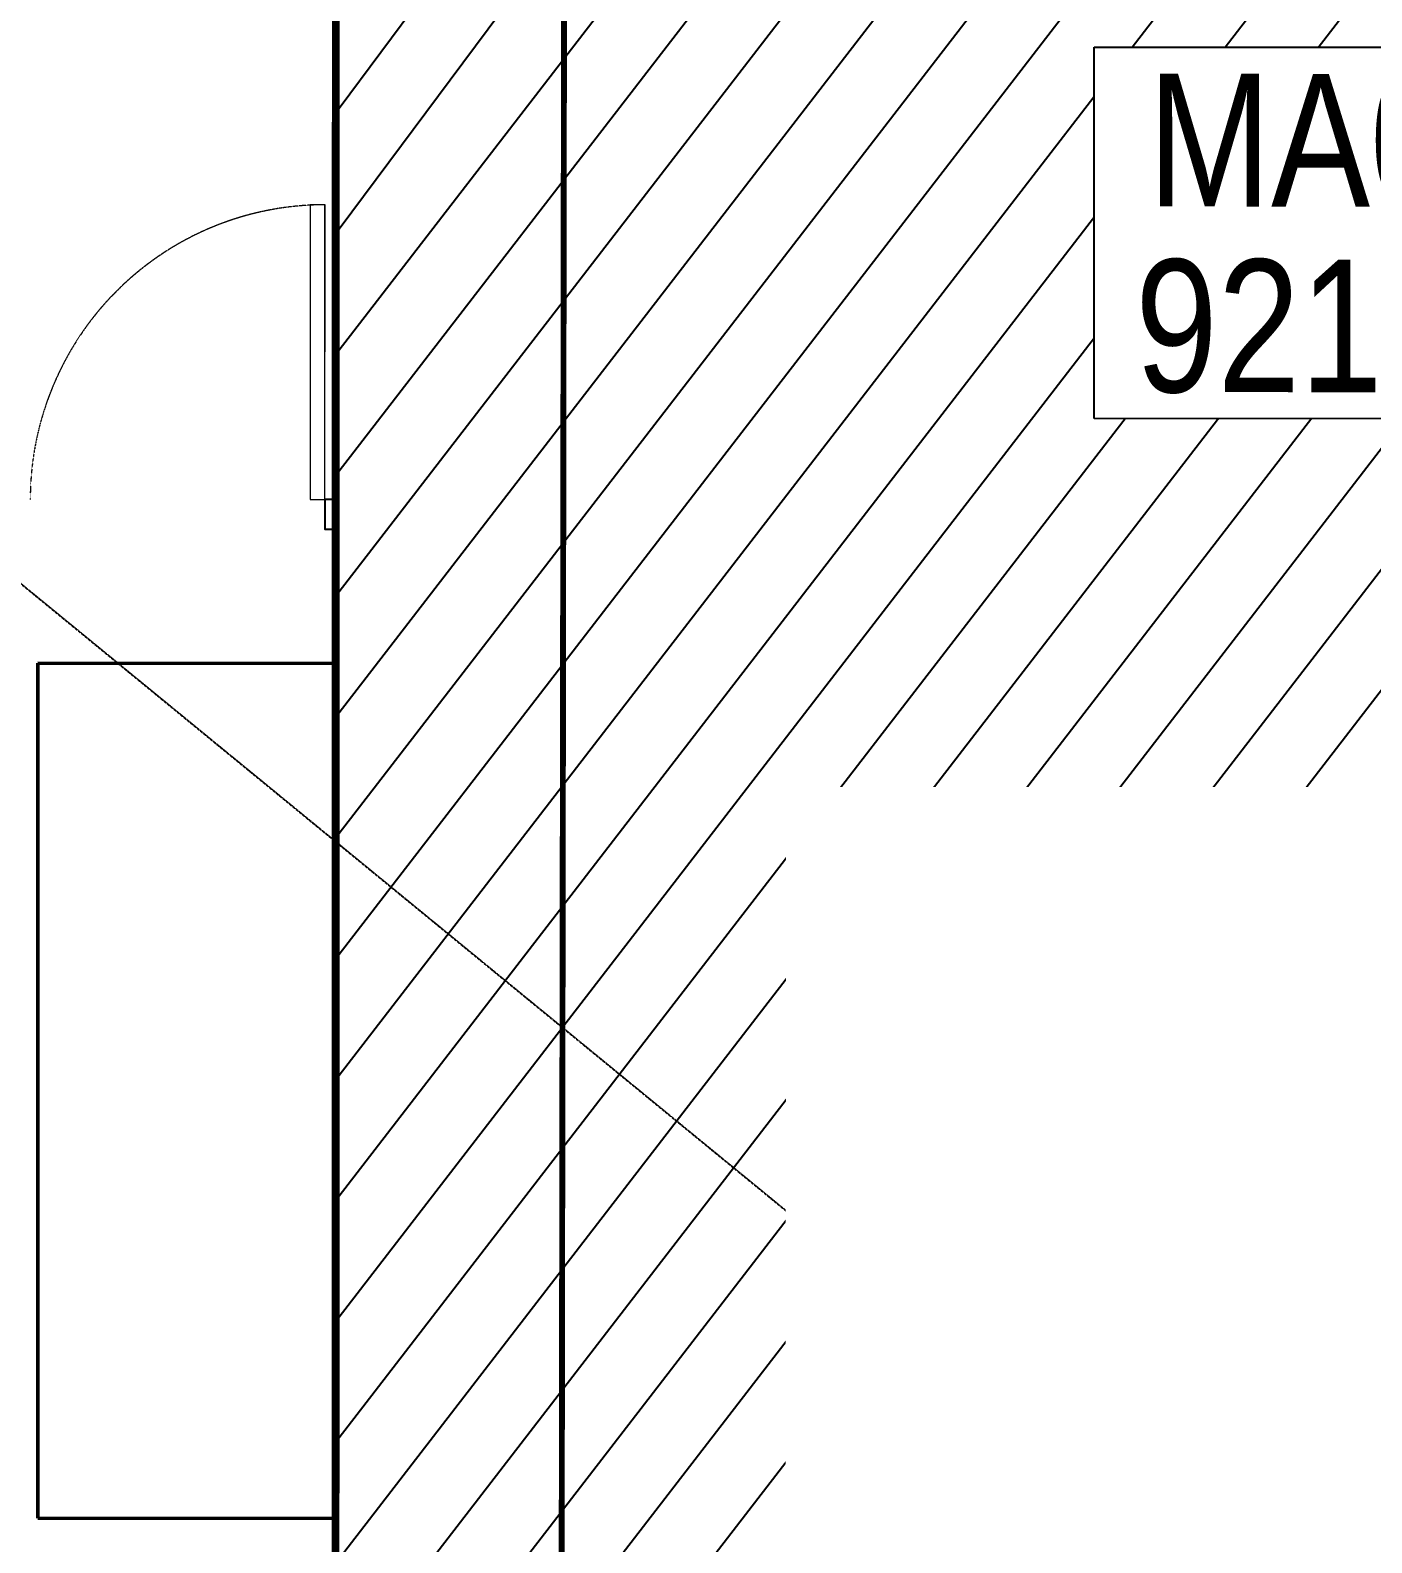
# Model space of a CAD drawing. Header units: centimetres. Extents: x -6122352 to 7132207, y -1694241 to 1947892.
# Drawn here: x 136918 to 141470, y -125410 to -120280 of the extents above; entities that cross this region are included whole.
import ezdxf

# ---------------------------------------------------------------- set-up
doc = ezdxf.new("R2010")
doc.units = ezdxf.units.CM
doc.header["$MEASUREMENT"] = 0
for name, pattern in [('2. HG-ST XR COL 3A (5V 7V 9V 11V - GF (4M & 5D-E)$0$HIDDEN', [0.375, 0.25, -0.125]), ('23585-XR-AR-END-GROUND FLOOR$0$XR-END-GROUND FLOOR PLAN$0$HIDDEN2', [0.1875, 0.125, -0.0625]), ('DASHED2', [0.375, 0.25, -0.125]), ('XR-AR-END-SETTING OUT PLAN$0$23261-XR-AR-SI-GF$0$HIDDEN', [0.375, 0.25, -0.125]), ('XR-AR-END-SETTING OUT PLAN$0$23585-XR-AR-END-GROUND FLOOR$0$23261-XR-AR-SI-GF$0$HIDDEN', [0.375, 0.25, -0.125]), ('XR-AR-END-SETTING OUT PLAN$0$23585-XR-AR-END-GROUND FLOOR$0$945-4P-1-101-GROUND FLOOR PLAN$0$XR-MIDDLE-GROUND FLOOR PLAN$0$HIDDEN2', [0.1875, 0.125, -0.0625]), ('XR-AR-END-SETTING OUT PLAN$0$23585-XR-AR-END-GROUND FLOOR$0$XR-END-GROUND FLOOR PLAN$0$HIDDEN2', [0.1875, 0.125, -0.0625]), ('XR-AR-END-SETTING OUT PLAN$0$23585-XR-AR-END-GROUND FLOOR$0$XR-END-GROUND FLOOR PLAN$0$xf_6a1$0$DASHED', [0.75, 0.5, -0.25])]:
    doc.linetypes.add(name, pattern=pattern)
for name, color, linetype in [('00-MI-DIM', 7, 'Continuous'), ('23585-XR-AR-BOUNDARY WALLS AND SETBACKS$0$setback', 7, 'XR-AR-END-SETTING OUT PLAN$0$23261-XR-AR-SI-GF$0$HIDDEN'), ('@MI-REF LAYER', 7, 'Continuous'), ('B_TH_8', 7, 'Continuous'), ('XR-AR-END-SETTING OUT PLAN$0$23585-XR-AR-END-GROUND FLOOR$0$A-Flor-Strs', 1, 'Continuous')]:
    doc.layers.add(name, color=color, linetype=linetype)
doc.layers.add('08-Compound Wall-3', color=5, linetype='Continuous', lineweight=25, true_color=0x0000ff)
for name, color, linetype, lineweight in [('23585-XR-AR-END-GROUND FLOOR$0$A-LOVR-PLAN', 251, 'Continuous', 9), ('@ Foundations', 4, 'DASHED2', 50), ('A-ANNO-TEXT', 3, 'Continuous', 25), ('XR-AR-END-SETTING OUT PLAN$0$23585-XR-AR-END-GROUND FLOOR$0$A-DOOR-FULL', 1, 'Continuous', 9), ('XR-AR-END-SETTING OUT PLAN$0$23585-XR-AR-END-GROUND FLOOR$0$A-EQUP-KITN-PLAN', 202, 'Continuous', 9), ('XR-AR-END-SETTING OUT PLAN$0$23585-XR-AR-END-GROUND FLOOR$0$A-FLOR-OVHD', 9, 'XR-AR-END-SETTING OUT PLAN$0$23585-XR-AR-END-GROUND FLOOR$0$23261-XR-AR-SI-GF$0$HIDDEN', 15), ('XR-AR-END-SETTING OUT PLAN$0$23585-XR-AR-END-GROUND FLOOR$0$A-GLAZ-SILL', 8, 'Continuous', 5), ('XR-AR-END-SETTING OUT PLAN$0$23585-XR-AR-END-GROUND FLOOR$0$A-GLAZ-WNDO', 232, 'Continuous', 9), ('XR-AR-END-SETTING OUT PLAN$0$23585-XR-AR-END-GROUND FLOOR$0$A-LOVR-PLAN', 111, 'Continuous', 9), ('XR-AR-END-SETTING OUT PLAN$0$23585-XR-AR-END-GROUND FLOOR$0$A-WALL', 7, 'Continuous', 30), ('XR-AR-END-SETTING OUT PLAN$0$23585-XR-AR-END-GROUND FLOOR$0$S-COLS', 51, 'Continuous', 40), ('XR-AR-END-SETTING OUT PLAN$0$23585-XR-AR-END-GROUND FLOOR$0$S-COLS-PATT', 8, 'Continuous', 5)]:
    doc.layers.add(name, color=color, linetype=linetype, lineweight=lineweight)
doc.styles.get("Standard").update_dxf_attribs({"font": 'arial.ttf'})
doc.styles.add('Xref group 33-41$0$Overall SOP Plan$0$LAC-609-NG10-1-XREF-GRID-125SC$0$GRID-DIM-NO', font='arial.ttf', dxfattribs={"width": 0.8})
doc.dimstyles.new('LEADER', dxfattribs={"dimtxt": 0.18, "dimasz": 0.25, "dimexe": 0.18, "dimexo": 0.0625, "dimgap": 0.09, "dimtad": 0, "dimtih": 1, "dimtoh": 1, "dimdec": 4, "dimzin": 0, "dimdsep": 46, "dimtxsty": 'Standard', "dimblk": 'DOT', "dimcen": 0.09, "dimadec": 0, "dimazin": 0, "dimtfac": 1, "dimtdec": 4, "dimtofl": 0, "dimtmove": 0, "dimatfit": 3, "dimldrblk": 'DOT', "dimfxl": 1, "dimtolj": 1, "dimtzin": 0, "dimarcsym": 0})

# ---------------------------------------------------------------- blocks, each defined once
blk = doc.blocks.new('23585-XR-AR-BOUNDARY WALLS AND SETBACKS')
at = {"layer": '23585-XR-AR-BOUNDARY WALLS AND SETBACKS$0$setback', "ltscale": 40, "const_width": 0.05}
blk.add_lwpolyline([(496622.2089072186, 2768954.585300844), (496607.8314875885, 2768967.758914647), (496603.6765869833, 2768963.224389371), (496599.6231525759, 2768958.800751822), (496595.5697982174, 2768954.377001632), (496591.5163982162, 2768949.953201632), (496587.4629982173, 2768945.529401632), (496583.4095982172, 2768941.105601632), (496579.3561982168, 2768936.681801632), (496575.3025484073, 2768932.257947273), (496571.2491525767, 2768927.834351821), (496567.0930137162, 2768923.298279969), (496581.4700765952, 2768910.12437026), (496585.6265524817, 2768914.66065092), (496589.6799508891, 2768919.084449183), (496593.73335089, 2768923.508249182), (496597.7867508893, 2768927.932049183), (496601.8401508902, 2768932.355849182), (496605.8937747513, 2768936.779475226), (496609.94715089, 2768941.203249183), (496614.0005508893, 2768945.627049183), (496618.0539508902, 2768950.050849183)], close=True, dxfattribs=at)
blk = doc.blocks.new('A$C9d9485f6')
at = {"layer": 'A-ANNO-TEXT', "rotation": 312.4881850805905}
blk.add_blockref('23585-XR-AR-BOUNDARY WALLS AND SETBACKS', (-2377088.534775567, -1504219.252137818), dxfattribs=at)
blk = doc.blocks.new('_Dot')
at = {"color": 0, "linetype": 'ByBlock', "lineweight": -2}
blk.add_line((-0.5, 0), (-1, 0), dxfattribs=at)
at = {"color": 0, "linetype": 'ByBlock', "const_width": 0.5}
blk.add_lwpolyline([(-0.25, 0, 1), (0.25, 0, 1)], format="xyb", close=True, dxfattribs=at)
blk = doc.blocks.new('XR-AR-END-SETTING OUT PLAN$0$23585-XR-AR-END-GROUND FLOOR$0$XR-END-GROUND FLOOR PLAN$0$A$C69996ABC')
at = {"layer": 'XR-AR-END-SETTING OUT PLAN$0$23585-XR-AR-END-GROUND FLOOR$0$A-GLAZ-SILL'}
blk.add_line((0.2499999770720933, 0.9999993968456202), (0.249999977072207, 0.0999993968456252), dxfattribs=at)
at = {"layer": 'XR-AR-END-SETTING OUT PLAN$0$23585-XR-AR-END-GROUND FLOOR$0$A-GLAZ-WNDO'}
for p, q in [((-2.292778056300904e-08, 0.9999993968456202), (-2.292778056300904e-08, 0.9499993968456231)), ((0.2499999770720933, 0.9999993968456202), (-2.292778056300904e-08, 0.9999993968456202)), ((0.1499999770722127, 0.9499993968456231), (0.1499999770722127, 0.9999993968456202)), ((0.1499999770722109, 0.999999396845622), (0.1499999770722127, 0.09999939684562342)), ((-2.292778056300904e-08, 0.9499993968456231), (0.1499999770722127, 0.9499993968456231)), ((-2.292778056300904e-08, 0.9499993968456231), (-2.292778056300904e-08, 0.1499993968456224)), ((0.1499999770722127, 0.1499993968456224), (-2.292778056300904e-08, 0.1499993968456224)), ((-2.292787470992153e-08, 0.09999939684561099), (-2.292787470992153e-08, 0.1499993968456099)), ((0.1499999770722127, 0.0999993968456252), (0.1499999770722127, 0.1499993968456224)), ((0.249999977072207, 0.0999993968456252), (-2.292778056300904e-08, 0.0999993968456252))]:
    blk.add_line(p, q, dxfattribs=at)
blk.add_lwpolyline([(-2.292779299750691e-08, 0.9499993968456231), (-2.292779299750691e-08, 0.1499993968456224), (0.04999997707220416, 0.1499993968456224), (0.04999997707220416, 0.9499993968456231)], close=True, dxfattribs=at)
blk.add_lwpolyline([(0.04999997707215442, 0.0999993968456181), (-2.292784451185526e-08, 0.0999993968456181)], dxfattribs=at)
blk = doc.blocks.new('*U35')
for points in [[(91, -5.684341886080801e-14), (41, -5.684341886080801e-14), (41, 1021), (91, 1021)], [(0, 0), (38, -5.684341886080801e-14), (38, -50), (50, -50), (50, -249.999999999997), (0, -249.999999999997)], [(1100, 2.842170943040401e-14), (1062, -2.842170943040401e-14), (1062, -49.99999999999997), (1050, -49.99999999999997), (1050, -249.999999999997), (1100, -249.999999999997)]]:
    blk.add_lwpolyline(points, close=True)
at = {"color": 8, "linetype": 'XR-AR-END-SETTING OUT PLAN$0$23585-XR-AR-END-GROUND FLOOR$0$XR-END-GROUND FLOOR PLAN$0$HIDDEN2'}
blk.add_arc((41, -5.684341886080801e-14), 1021, 1.594950045944486e-15, 90, dxfattribs=at)
at = {"layer": 'XR-AR-END-SETTING OUT PLAN$0$23585-XR-AR-END-GROUND FLOOR$0$A-GLAZ-SILL', "linetype": 'XR-AR-END-SETTING OUT PLAN$0$23585-XR-AR-END-GROUND FLOOR$0$945-4P-1-101-GROUND FLOOR PLAN$0$XR-MIDDLE-GROUND FLOOR PLAN$0$HIDDEN2', "ltscale": 3}
blk.add_lwpolyline([(0, 0), (1100, 0), (1100, -249.999999999997), (0, -249.999999999997)], close=True, dxfattribs=at)
blk = doc.blocks.new('*U37')
for points in [[(91, -5.684341886080801e-14), (41, -5.684341886080801e-14), (41, 1021), (91, 1021)], [(0, 0), (38, -5.684341886080801e-14), (38, -50), (50, -50), (50, -109.9999999801787), (0, -109.9999999801787)], [(1100, 2.842170943040401e-14), (1062, -2.842170943040401e-14), (1062, -49.99999999999997), (1050, -49.99999999999997), (1050, -109.9999999801786), (1100, -109.9999999801786)]]:
    blk.add_lwpolyline(points, close=True)
at = {"color": 8, "linetype": 'XR-AR-END-SETTING OUT PLAN$0$23585-XR-AR-END-GROUND FLOOR$0$XR-END-GROUND FLOOR PLAN$0$HIDDEN2'}
blk.add_arc((41, -5.684341886080801e-14), 1021, 1.594950045944486e-15, 90, dxfattribs=at)
at = {"layer": 'XR-AR-END-SETTING OUT PLAN$0$23585-XR-AR-END-GROUND FLOOR$0$A-GLAZ-SILL', "linetype": 'XR-AR-END-SETTING OUT PLAN$0$23585-XR-AR-END-GROUND FLOOR$0$945-4P-1-101-GROUND FLOOR PLAN$0$XR-MIDDLE-GROUND FLOOR PLAN$0$HIDDEN2', "ltscale": 3}
blk.add_lwpolyline([(0, 0), (1100, 0), (1100, -109.9999999801786), (0, -109.9999999801786)], close=True, dxfattribs=at)
blk = doc.blocks.new('XR-AR-END-SETTING OUT PLAN$0$23585-XR-AR-END-GROUND FLOOR$0$XR-END-GROUND FLOOR PLAN$0$A$C45491A9B')
blk.add_lwpolyline([(-50, 0), (0, 0), (0, 1000), (-50, 1000)], close=True)
at = {"color": 8, "linetype": 'XR-AR-END-SETTING OUT PLAN$0$23585-XR-AR-END-GROUND FLOOR$0$XR-END-GROUND FLOOR PLAN$0$HIDDEN2'}
blk.add_arc((0, -4.547473508864641e-13), 1000, 90, 180, dxfattribs=at)
blk = doc.blocks.new('XR-AR-END-SETTING OUT PLAN$0$23585-XR-AR-END-GROUND FLOOR$0$A$C75a8815d')
at = {"layer": 'XR-AR-END-SETTING OUT PLAN$0$23585-XR-AR-END-GROUND FLOOR$0$S-COLS', "color": 252, "lineweight": 30}
blk.add_lwpolyline([(-0.02841067314147949, 3499.999932765961), (-0.02841019630432129, 2699.999933242798), (249.9715893268585, 2699.999932765961), (249.9715902805328, 3499.999933004379)], close=True, dxfattribs=at)
blk = doc.blocks.new('23585-XR-AR-END-GROUND FLOOR$0$XR-END-GROUND FLOOR PLAN$0$A$C45491A9B')
blk.add_lwpolyline([(-50, 0), (0, 0), (0, 1000), (-50, 1000)], close=True)
at = {"color": 8, "linetype": '23585-XR-AR-END-GROUND FLOOR$0$XR-END-GROUND FLOOR PLAN$0$HIDDEN2'}
blk.add_arc((0, -4.547473508864641e-13), 1000, 90, 180, dxfattribs=at)
blk = doc.blocks.new('XR-AR-END-SETTING OUT PLAN')
at = {"layer": '08-Compound Wall-3'}
blk.add_lwpolyline([(3000.044145816123, 10600.00056898237), (2950.044145816123, 10600.00056898237), (2950.044144602697, 10500.00056898237), (3000.04414612442, 10500.00056898237)], close=True, dxfattribs=at)
at = {"layer": 'XR-AR-END-SETTING OUT PLAN$0$23585-XR-AR-END-GROUND FLOOR$0$A-EQUP-KITN-PLAN', "color": 8}
for p, q in [((3850.109238997102, 11100.00033140182), (3850.107901349664, 13149.99880361557)), ((5650.107138469815, 11100.00778436661), (3850.109238997102, 11100.00033140182))]:
    blk.add_line(p, q, dxfattribs=at)
at = {"layer": 'XR-AR-END-SETTING OUT PLAN$0$23585-XR-AR-END-GROUND FLOOR$0$A-EQUP-KITN-PLAN', "color": 8, "linetype": 'XR-AR-END-SETTING OUT PLAN$0$23585-XR-AR-END-GROUND FLOOR$0$XR-END-GROUND FLOOR PLAN$0$xf_6a1$0$DASHED'}
blk.add_line((5650.107175782323, 10900.00331449509), (3850.106041803956, 10900.00036239624), dxfattribs=at)
at = {"layer": 'XR-AR-END-SETTING OUT PLAN$0$23585-XR-AR-END-GROUND FLOOR$0$A-FLOR-OVHD', "color": 8, "ltscale": 5}
for p, q in [((5650.107102051377, 12949.99724912643), (5650.107101693749, 11300.00188589096)), ((5750.105340138078, 12949.99724960327), (5750.107102289796, 11300.00188541412)), ((3250.106041446328, 11000.02068042755), (3750.106041744351, 10499.99855422974)), ((3750.106041803956, 10999.99855422974), (3250.106041803956, 10499.99855327606)), ((4150.149359419942, 9210.30683708191), (3250.158987239003, 9610.350899219513)), ((3250.158987298608, 9210.306836605072), (4150.149360194802, 9610.350899219513))]:
    blk.add_line(p, q, dxfattribs=at)
at = {"layer": 'XR-AR-END-SETTING OUT PLAN$0$23585-XR-AR-END-GROUND FLOOR$0$A-FLOR-OVHD', "color": 8}
blk.add_line((3200.106140449643, 10249.99855422974), (3200.106631532311, 8999.99834060669), dxfattribs=at)
at = {"layer": 'XR-AR-END-SETTING OUT PLAN$0$23585-XR-AR-END-GROUND FLOOR$0$A-FLOR-OVHD', "color": 8, "ltscale": 5}
blk.add_lwpolyline([(3250.158987298608, 9210.306836605072), (4150.149359419942, 9210.30683708191), (4150.149360194802, 9610.350899219513), (3250.158987239003, 9610.350899219513)], close=True, dxfattribs=at)
at = {"layer": 'XR-AR-END-SETTING OUT PLAN$0$23585-XR-AR-END-GROUND FLOOR$0$A-Flor-Strs', "color": 8}
for p, q in [((3000.102111771703, 10249.9985537529), (3000.102079167962, 8999.993498325348)), ((3300.102112427354, 10249.99855422974), (3300.102079108357, 8999.99349784851)), ((3300.102093592286, 9549.99603509903), (3171.357380345464, 9681.451865673065)), ((3000.102095738053, 9549.996026039124), (3300.102093592286, 9549.99603509903)), ((3300.102093592286, 9549.99603509903), (3171.35738016665, 9418.540202617645))]:
    blk.add_line(p, q, dxfattribs=at)
at = {"layer": 'XR-AR-END-SETTING OUT PLAN$0$23585-XR-AR-END-GROUND FLOOR$0$A-GLAZ-SILL', "color": 8}
blk.add_line((3250.100986972451, 6049.997144699097), (3250.10133947432, 8199.998291492462), dxfattribs=at)
at = {"layer": 'XR-AR-END-SETTING OUT PLAN$0$23585-XR-AR-END-GROUND FLOOR$0$A-GLAZ-WNDO', "color": 8}
for p, q in [((3000.101339235902, 8199.998291015625), (3000.101339116693, 8149.998291015625)), ((3150.100986912847, 6099.997143745422), (3150.101339116693, 8199.998291015625)), ((3150.101339116693, 8199.998291015625), (3150.101339295506, 8149.998290538788)), ((3150.101339295506, 8149.998290538788), (3000.101339116693, 8149.998291015625)), ((3000.101213410497, 7447.998108863831), (3000.101213350892, 7497.998109340668)), ((3000.101213350892, 7497.998109340668), (3150.101213827729, 7497.998108386993)), ((3150.101213827729, 7497.998108386993), (3150.101213887334, 7447.998108863831)), ((3150.101213887334, 7447.998108863831), (3000.101213410497, 7447.998108863831))]:
    blk.add_line(p, q, dxfattribs=at)
for points in [[(3250.122793927789, 8199.997313976288), (3000.101339235902, 8199.998291015625)], [(3000.101213350892, 7497.998109340668), (3000.101339116693, 8149.998291015625)], [(3050.101339116693, 8149.998291015625), (3050.101213350892, 7497.998108863831)], [(3000.100986972451, 6099.997144699097), (3000.101213410497, 7447.998108863831)], [(3050.101213291287, 7447.998109340668), (3050.100986912847, 6796.998107910156)]]:
    blk.add_lwpolyline(points, dxfattribs=at)
at = {"layer": 'XR-AR-END-SETTING OUT PLAN$0$23585-XR-AR-END-GROUND FLOOR$0$A-LOVR-PLAN', "color": 8}
blk.add_lwpolyline([(3000.100967124104, 10600.00057029724), (2950.10096617043, 10600.0005698204), (2950.100965276361, 10500.00057029724), (3000.100966647267, 10500.0005698204)], close=True, dxfattribs=at)
at = {"layer": 'XR-AR-END-SETTING OUT PLAN$0$23585-XR-AR-END-GROUND FLOOR$0$A-WALL', "color": 8}
for points in [[(3850.106042101979, 10500.01968860626), (5750.107330158353, 10500.00084400177), (5750.107415214181, 10250.00188541412), (4790.107357934117, 10249.9985537529), (4790.107358291745, 10149.99855566025), (4540.107357993722, 10149.99855566025), (4540.10735835135, 10249.9985537529), (3000.102095916867, 10249.99855327606), (3000.102079048753, 11999.99910259247), (3250.104392960668, 11999.99910163879), (3250.104392841458, 11100.02067995071), (3850.106042161584, 11100.02068090439), (3850.10604198277, 10499.99947547913)], [(3750.106041803956, 10700.02068090439), (3750.106041803956, 10999.99855422974), (3450.106041863561, 11000.02068042755), (3250.106041446328, 11000.02068042755), (3250.106041803956, 10499.99855327606), (3750.106041744351, 10499.99855422974), (3750.106041803956, 10700.02068090439)]]:
    blk.add_lwpolyline(points, dxfattribs=at)
for points in [[(5650.105998054147, 10500.00084495544), (5750.106065586209, 10500.00084400177), (5750.107102289796, 11300.00188541412), (5650.107101693749, 11300.00188589096)], [(4790.1072358042, 8749.999267578125), (3250.101112738252, 8749.997854709625), (3250.123472645879, 8199.998291492462), (3000.123275354505, 8199.998291015625), (3000.100934281945, 8999.998242855072), (4540.107388034463, 8999.998847484589), (4540.107358470559, 9049.998554706573), (4790.107358232141, 9049.99855518341)], [(5650.11106570065, 8750.000054359436), (4790.107256367803, 8749.999291419983), (4790.107256188989, 8850.000108718872), (5650.111065641046, 8850.001082897186)]]:
    blk.add_lwpolyline(points, close=True, dxfattribs=at)
at = {"color": 8, "xscale": 1000.000000000001, "yscale": 1000.000000000001, "zscale": 1000.000000000001}
blk.add_blockref('XR-AR-END-SETTING OUT PLAN$0$23585-XR-AR-END-GROUND FLOOR$0$XR-END-GROUND FLOOR PLAN$0$A$C69996ABC', (3000.101009145379, 11899.99970579147), dxfattribs=at)
at = {"layer": '23585-XR-AR-END-GROUND FLOOR$0$A-LOVR-PLAN'}
blk.add_blockref('23585-XR-AR-END-GROUND FLOOR$0$XR-END-GROUND FLOOR PLAN$0$A$C45491A9B', (2950.044147029549, 10600.00058481902), dxfattribs=at)
at = {"layer": 'XR-AR-END-SETTING OUT PLAN$0$23585-XR-AR-END-GROUND FLOOR$0$A-DOOR-FULL', "color": 8, "xscale": -1, "rotation": 270}
blk.add_blockref('*U35', (4790.107358232141, 9049.99855518341), dxfattribs=at)
at = {"layer": 'XR-AR-END-SETTING OUT PLAN$0$23585-XR-AR-END-GROUND FLOOR$0$A-DOOR-FULL', "color": 8, "xscale": 0.9090909090912127, "yscale": 0.9090909090912127, "zscale": 0.9090909090912127, "rotation": 179.9999999999999}
blk.add_blockref('*U37', (6650.111066237092, 8750.001082897186), dxfattribs=at)
at = {"layer": 'XR-AR-END-SETTING OUT PLAN$0$23585-XR-AR-END-GROUND FLOOR$0$A-LOVR-PLAN', "color": 8}
blk.add_blockref('XR-AR-END-SETTING OUT PLAN$0$23585-XR-AR-END-GROUND FLOOR$0$XR-END-GROUND FLOOR PLAN$0$A$C45491A9B', (2950.100967720151, 10600.00058603287), dxfattribs=at)
at = {"layer": 'XR-AR-END-SETTING OUT PLAN$0$23585-XR-AR-END-GROUND FLOOR$0$S-COLS-PATT', "color": 8}
blk.add_blockref('XR-AR-END-SETTING OUT PLAN$0$23585-XR-AR-END-GROUND FLOOR$0$A$C75a8815d', (3000.129344239831, 5499.998310089111), dxfattribs=at)
blk = doc.blocks.new('END UNIT')
at = {"xscale": 0.001, "yscale": 0.001, "zscale": 0.001}
blk.add_blockref('XR-AR-END-SETTING OUT PLAN', (-9.150201729830158, 0), dxfattribs=at)
blk = doc.blocks.new('TH_8')
at = {"xscale": -1}
blk.add_blockref('END UNIT', (495850.3053798423, 2769197.479078153), dxfattribs=at)
blk = doc.blocks.new('A$Ca7ad59d2')
at = {"layer": 'B_TH_8', "xscale": 1.000018136216304, "yscale": 1.000018136216304, "zscale": 1.000018136216304}
blk.add_blockref('TH_8', (-495803.6470986201, -2769248.051850634), dxfattribs=at)
blk = doc.blocks.new('A$Cac0110ba')
at = {"rotation": 227.5015136760979}
blk.add_blockref('A$Ca7ad59d2', (28.54929658252513, 57.49132066033781), dxfattribs=at)
at = {"layer": '@ Foundations', "linetype": 'DASHED2', "ltscale": 25}
blk.add_lwpolyline([(-8.883405510394368, 6.580225724261254), (-6.745249474479351, 4.621070608962327), (-5.191436796740163, 6.316849533468485), (-7.32959283242235, 8.276004649233073)], close=True, dxfattribs=at)
blk = doc.blocks.new('M3 REF WITH TABLES')
at = {"color": 1, "const_width": 0.02}
blk.add_lwpolyline([(123.1694853362278, 63.45067354431376), (123.0178463357151, 68.55267091607675), (113.2548615192645, 77.52224241802469), (113.50494668592, 77.79901910852641), (113.2548615192645, 77.52224241802469), (110.8701254921616, 79.68113461043686), (105.6050441093394, 79.55266998056322)], dxfattribs=at)

msp = doc.modelspace()

# ---------------------------------------------------------------- block references
at = {"color": 94, "linetype": '2. HG-ST XR COL 3A (5V 7V 9V 11V - GF (4M & 5D-E)$0$HIDDEN', "xscale": -1000, "yscale": 1000, "zscale": 1000, "rotation": 227.4902504429082}
msp.add_blockref('A$Cac0110ba', (138096.0226727291, -114332.0896886629), dxfattribs=at)

# ---------------------------------------------------------------- next in the draw order: block references
at = {"layer": '@MI-REF LAYER', "xscale": 1000, "yscale": 1000, "zscale": 1000}
msp.add_blockref('A$C9d9485f6', (-23958.95045533385, 48155.57226163784), dxfattribs=at)

# ---------------------------------------------------------------- next in the draw order: wipeouts: each hides what was drawn before it
at = {"color": 10}
msp.add_wipeout([(137968.6050089273, -112699.88154806386), (137966.18820953698, -126973.40495409524), (198269.79932360497, -126982.9675742559), (198272.37498426886, -112711.46911353212), (192022.26143355865, -112708.32827066386), (192022.09189432164, -113008.95155569575), (144220.97485975258, -113000.47365887718), (144221.1628212024, -112699.85037546082), (137967.30578698963, -112699.8637357601)], dxfattribs=at).dxf.layer = '@MI-REF LAYER'

# ---------------------------------------------------------------- next in the draw order: hatches: boundary and pattern name
at = {"layer": '@MI-REF LAYER'}
h = msp.add_hatch(dxfattribs=at)
h.set_pattern_fill('ANSI31', color=256, scale=1999.999998458916, angle=6.722712845868625)
h.set_pattern_definition([(51.72271284586864, (-2377109764.910875, -1504175407.484143), (-196.2554993275065, 154.8669715833345), [])])
h.paths.add_polyline_path([(198270.4731260898, -126982.9677121157), (198272.3749842689, -112711.4691135321), (192022.2614333206, -112708.3282709568), (192022.091894052, -113008.9515559804), (144220.9748597195, -113000.4736589163), (144221.1628206024, -112699.8503761254), (137967.3005278277, -112699.9590492565), (137964.8895022705, -126973.500041178)])

# ---------------------------------------------------------------- next in the draw order: linework, layer by layer
at = {"layer": '@MI-REF LAYER', "color": 1, "const_width": 20}
msp.add_lwpolyline([(135056.6106294059, -132418.8283496678), (138716.4791375943, -128860.9168737141), (138736.4738177444, -115603.1385655824), (139109.4906134307, -115600.609312313), (138736.4738177444, -115603.1385655824), (138717.72928323, -112386.3964155419), (135066.7535628195, -108590.614359385)], dxfattribs=at)
at = {"layer": '@MI-REF LAYER', "const_width": 5.000000000000002}
msp.add_lwpolyline([(198270.4731260898, -126982.9677121157), (198272.3749842689, -112711.4691135321), (192022.2614333206, -112708.3282709568), (192022.091894052, -113008.9515559804), (144220.9748597195, -113000.4736589163), (144221.1628206024, -112699.8503761254), (137967.3005278277, -112699.9590492565), (137964.8895022705, -126973.500041178), (198270.4731260898, -126982.9677121157)], close=True, dxfattribs=at)

# ---------------------------------------------------------------- next in the draw order: leaders
at = {"linetype": 'DASHED2'}
msp.add_leader([(136618.3624375623, -121937.3787123492), (139500.401003675, -124298.3413978001)], dimstyle='LEADER', dxfattribs=at)

# ---------------------------------------------------------------- next in the draw order: texts
at = {"layer": '00-MI-DIM', "color": 7, "insert": (140618.1500082136, -120427.8118445611, -157.461039985285), "char_height": 450.0000000000002, "width": 2056.8768805703, "attachment_point": 1, "rotation": 359.9880316134989, "line_spacing_factor": 0.8394388776454546, "style": 'Xref group 33-41$0$Overall SOP Plan$0$LAC-609-NG10-1-XREF-GRID-125SC$0$GRID-DIM-NO', "bg_fill": 19, "box_fill_scale": 1.2, "bg_fill_color": 256, "bg_fill_transparency": 0}
msp.add_mtext('\\pxqc;MA0291 9217764', dxfattribs=at)

# ---------------------------------------------------------------- next in the draw order: wipeouts: each hides what was drawn before it
at = {"color": 10}
msp.add_wipeout([(139481.81652245624, -126148.25590865297), (146667.540176493, -126149.48990105254), (146668.10715279225, -122847.9010305648), (139482.38349836183, -122846.66703936087), (139481.8165228093, -126148.25590834903)], dxfattribs=at).dxf.layer = '@MI-REF LAYER'

# ---------------------------------------------------------------- next in the draw order: block references
at = {"layer": '@MI-REF LAYER', "xscale": 1000, "yscale": 1000, "zscale": 1000, "rotation": 312.4882889992022}
msp.add_blockref('M3 REF WITH TABLES', (5073.57098191743, -84448.84299303715), dxfattribs=at)

doc.saveas('drawing.dxf')
